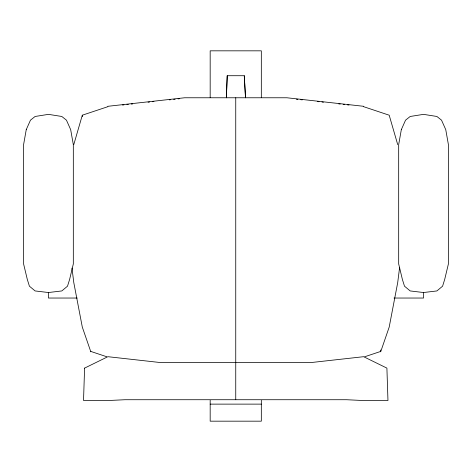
<?xml version="1.0" encoding="UTF-8"?>
<svg xmlns="http://www.w3.org/2000/svg" width="472" height="472" viewBox="0 0 472 472"><rect width="100%" height="100%" fill="white"/><g stroke="black" fill="none" stroke-linecap="round" stroke-linejoin="round"><path stroke-width="0.71" d="M380.721 349.97L380.668 351.433L364.767 356.738M226.383 97.733L227.227 75.715L244.272 75.715L245.54 97.775M226.342 97.775L227.227 75.715M399.619 267.323L397.713 282.557L389.193 327.09L380.668 351.823M73.785 144.597L82.305 115.203L107.881 106.678M107.881 106.294L184.599 97.769L286.899 97.769L363.617 106.294M122.496 105.055L123.953 104.896M126.879 104.572L128.343 104.406M131.263 104.082L132.726 103.923M148.066 102.218L149.53 102.052M152.45 101.728L153.913 101.569M169.259 99.863L170.716 99.698M173.643 99.374L175.1 99.214M178.027 98.884L179.49 98.725M77.231 298.038L48.463 298.038L48.463 292.357M394.031 298.038L423.537 298.038L423.537 292.357M210.176 404.126L261.323 404.126M296.392 99.214L297.856 99.374M300.782 99.698L302.239 99.863M317.585 101.569L319.048 101.728M321.969 102.052L323.432 102.218M338.772 103.923L340.235 104.082M343.156 104.406L344.619 104.572M347.545 104.896L349.003 105.055M363.617 106.678L389.193 115.203L397.713 144.597M90.83 351.433L106.731 356.738M90.83 351.823L82.305 327.09L73.785 282.557L71.968 268.049M245.487 97.733L244.272 75.715M82.305 115.203L82.358 116.672M261.323 97.592L261.323 50.828L210.176 50.828L210.176 97.592M261.323 400.333L261.323 421.171L210.176 421.171L210.176 400.333M235.746 97.769L235.746 399.725M84.588 368.113L83.532 400.492L109.103 400.492L124.932 399.725L346.566 399.725L362.396 400.492L387.966 400.492L386.904 368.113L363.617 356.696L312.47 362.402L159.029 362.402L107.881 356.696L84.588 368.113M26.243 129.658L23.6 144.597L23.6 263.942L27.299 279.406L29.412 286.185L35.111 290.941L48.463 292.528L61.808 290.941L67.508 286.185L69.62 279.406L73.319 263.942L73.319 144.597L70.676 129.658L66.452 120.165L61.808 116.472L48.463 114.36L35.111 116.472L30.468 120.165L26.243 129.658M401.324 129.658L398.681 144.597L398.681 263.942L402.38 279.406L404.492 286.185L410.192 290.941L423.537 292.528L436.889 290.941L442.588 286.185L444.701 279.406L448.4 263.942L448.4 144.597L445.757 129.658L441.532 120.165L436.889 116.472L423.537 114.36L410.192 116.472L405.548 120.165L401.324 129.658"/></g></svg>
